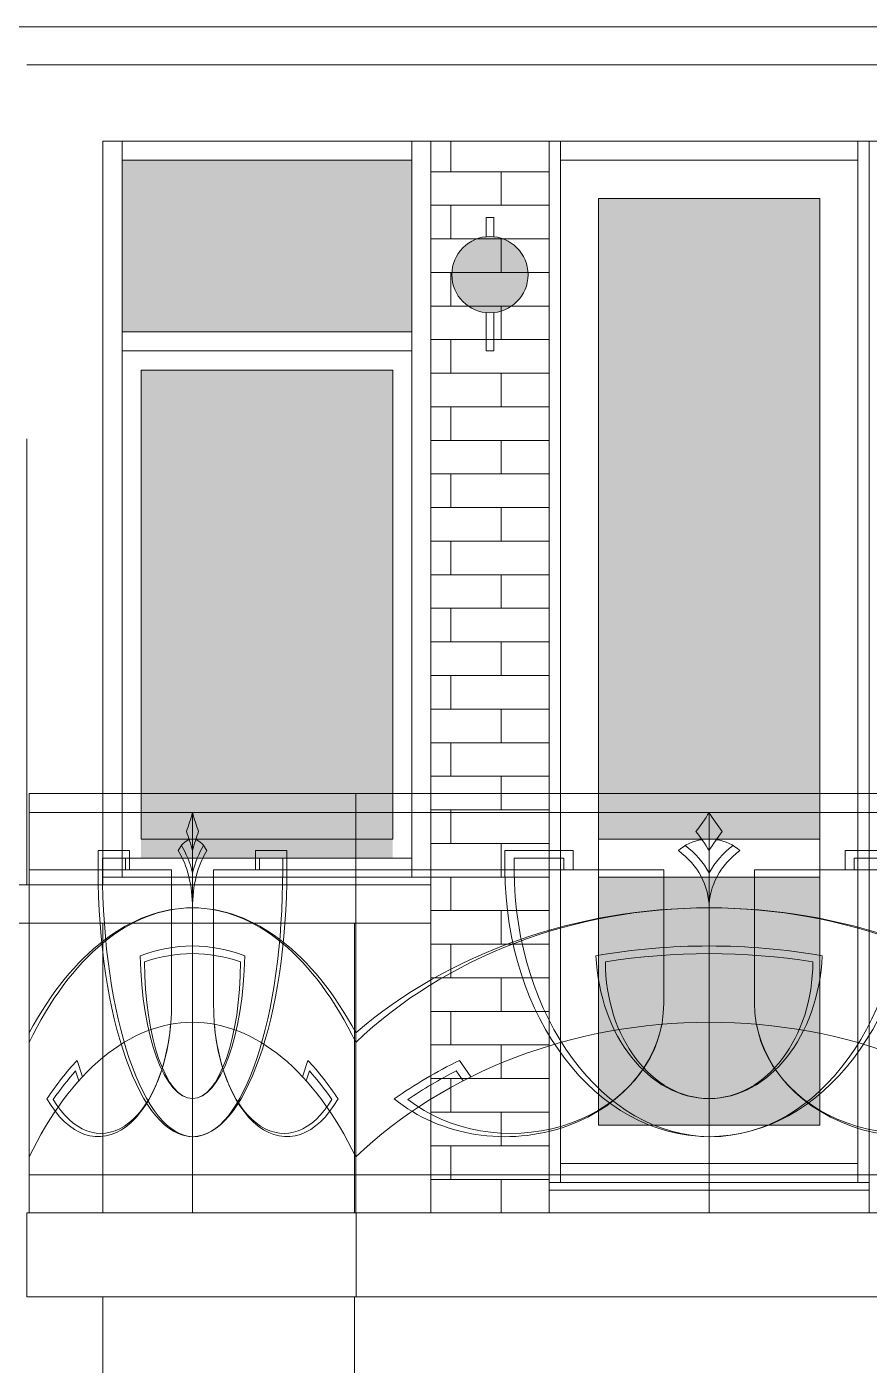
# Model space of a CAD drawing. Header units: millimetres. Extents: x 54 to 1314, y 20 to 614.
# Drawn here: x 576.51 to 598.61, y 183.03 to 218.12 of the extents above; entities that cross this region are included whole.
import ezdxf

# ---------------------------------------------------------------- set-up
doc = ezdxf.new("R2010")
doc.units = ezdxf.units.MM
for name, color, linetype, lineweight in [('A_ОКНА', 4, 'Continuous', 13), ('A_РАЗМ.ОСНОВНЫЕ', 4, 'Continuous', 13), ('A_УТЕП-ЛЬ', 41, 'Continuous', 15), ('A_ФАСАД', 30, 'Continuous', 15), ('А_КИРПИЧ ОБЛИЦ.', 250, 'Continuous', 30), ('А_МЕТАЛ.ОГРАЖД.', 102, 'Continuous', 18), ('А_ОБЛИЦОВКА КАМЕНЬ', 211, 'Continuous', 20), ('А_ОКНА', 4, 'Continuous', 13), ('А_ПЕРВЫЙ ПЛАН', 102, 'Continuous', 15), ('А_ШТРИХ.ОКОН', 140, 'Continuous', 9), ('А_ШТУКАТУРКА ФАСАД', 7, 'Continuous', 15)]:
    doc.layers.add(name, color=color, linetype=linetype, lineweight=lineweight)

# ---------------------------------------------------------------- blocks, each defined once
blk = doc.blocks.new('5 реш')
at = {"layer": 'А_МЕТАЛ.ОГРАЖД.', "ltscale": 100}
for p, q in [((7.788474956895698, 10.99999999999636), (-7.788474956890241, 10.99999999999818)), ((7.788474956894788, 10.50000000000364), (-7.788474956890241, 10.5))]:
    blk.add_line(p, q, dxfattribs=at)
at = {"layer": 'А_МЕТАЛ.ОГРАЖД.', "lineweight": 20, "ltscale": 100}
for p, q in [((-7.788474956890241, 10.99999999999818), (7.788474956895698, 11)), ((-7.788474956890241, 10.49999999999636), (7.788474956894788, 10.49999999999454)), ((-9.094947017729282e-13, 10.49999999999454), (0, 0)), ((-4.5, 9.499999999998181), (-3.000000000000909, 9.5)), ((-4.5, 9.500000000001819), (-4.5, 9.000000000001819)), ((-3.000000000000909, 9.500000000001819), (-3.000000000001819, 9.000000000001819)), ((3, 9.5), (4.499999999999091, 9.5)), ((3, 9.500000000001819), (3, 9.000000000001819)), ((4.499999999999091, 9.500000000001819), (4.499999999999091, 9.000000000001819)), ((-4.300000000000182, 9.299999999997453), (-3.200000000000728, 9.299999999999272)), ((-4.300000000000182, 9.299999999997453), (-4.300000000000182, 9.000000000001819)), ((-3.200000000000728, 9.299999999999272), (-3.200000000001637, 9.000000000001819)), ((3.199999999999818, 9.299999999999272), (4.299999999999272, 9.299999999999272)), ((3.199999999999818, 9.299999999999272), (3.199999999999818, 9.000000000001819)), ((4.299999999999272, 9.299999999999272), (4.299999999999272, 9.000000000001819)), ((-7.788474956890241, 8.999999999996362), (-1, 9.000000000001819)), ((-1, 9.000000000001819), (-1, 5.5)), ((1, 9.000000000001819), (7.788474956895698, 8.999999999996362)), ((1, 9.000000000001819), (1, 5.5)), ((-5.505586651301201, 4), (-5.25196246507403, 3.569100043907383)), ((5.505586651301201, 4), (5.25196246507403, 3.569100043907383)), ((-5.575544638393694, 3.724572378236189), (-5.424322447511258, 3.467650369417242)), ((5.575544638392785, 3.724572378236189), (5.424322447511258, 3.467650369417242)), ((-7.788474956890241, 1.000000000001819), (7.788474956893879, 1.000000000001819))]:
    blk.add_line(p, q, dxfattribs=at)
for centre, radius, start, end in [((-4.039402301062182, 12.5059289462406), 4.510046772176047, 326.2457032805505, 333.5914402590014), ((4.039402301053997, 12.50592894623514), 4.510046772166959, 206.4085597409986, 213.7542967194495), ((0, 8.885154923156733), 0.9146211491081099, 99.78297250631366, 137.7598014645311), ((-4.039402301062182, 7.494071053755761), 4.510046772176047, 26.40855974088212, 33.75429671944953), ((4.039402301053997, 7.494071053761218), 4.510046772166959, 146.2457032805505, 153.5914402591179), ((0, 8.885154923156733), 0.9146211491081099, 42.24019853558104, 80.21702749375541), ((-2, 8), 1.999999999999091, 0, 48.59037789086759), ((-2, 8), 2.199999999999091, 24.61997732864811, 47.93721031043706), ((1.999999999998181, 8), 2.199999999999091, 132.0627896894545, 155.3800226713519), ((1.999999999998181, 8), 1.999999999999091, 131.4096221091324, 180), ((0, -2.353828124998472), 10.35382812499849, 41.21595711190064, 138.7840428880993), ((9.094947017729282e-13, -2.893065197431497), 10.89306519743031, 44.35730234485661, 135.642697655107), ((0, -5.353828125000291), 12.3538281249996, 78.34862307672914, 101.6513769232709), ((0, -5.353828125000291), 12.1538281249996, 79.15918195663869, 100.8409319073925), ((-4.5, 5.5), 3.5, 225.7940310851507, 0), ((4.5, 5.5), 3.5, 180, 314.2059689148493), ((0, -5.353828125000291), 10.3538281249996, 41.21595711190064, 138.7840428880993), ((-4.363886739683039, 5.442851261852411), 3.356751149891494, 227.2791958090815, 351.5094375008705), ((4.363886739683039, 5.442851261852411), 3.356751149891494, 188.4905624991295, 312.7208041909186), ((0, -5.353828125000291), 10.8538281249996, 120.4807184035348, 129.749850479399), ((0, -5.353828125000291), 10.8538281249996, 50.25014952060097, 59.51928159646524), ((0, -5.353828125000291), 10.6538281249996, 121.5563720492286, 128.5620907048924), ((0, -5.353828125000291), 10.6538281249996, 51.43790929510761, 58.44362795077137)]:
    blk.add_arc(centre, radius, start, end, dxfattribs=at)
for centre, major_axis, ratio, start_param, end_param in [((0, 9), (0, -7), 0.6428571428571429, 4.71238898038469, 7.853981633974483), ((0, 9), (-0.06201275671192905, 7.000178636034508), 0.6142309288490964, 1.565355068904339, 4.706947722494132), ((0, 7), (0, -4), 0.625, 4.776071061574241, 7.790299552784932), ((-1.186113695439417e-05, 6.583094547864675), (3.560344804468102e-06, -3.583094547897355), 0.6379727570703387, 4.71238898038469, 7.853981633974483)]:
    blk.add_ellipse(centre, major_axis=major_axis, ratio=ratio, start_param=start_param, end_param=end_param, dxfattribs=at)
blk = doc.blocks.new('фонарь 222')
at = {"layer": 'A_УТЕП-ЛЬ'}
h = blk.add_hatch(color=256, dxfattribs=at)
h.set_gradient(color1=(121, 173, 175), one_color=1, tint=1, name='SPHERICAL')
h.paths.add_polyline_path([(1.100000000000364, 2, 1), (-0.8999999999996362, 2, 1)])
at = {"layer": 'А_ОКНА'}
blk.add_circle((0.1000000000003638, 2), 1, dxfattribs=at)
at = {"layer": 'А_ПЕРВЫЙ ПЛАН', "lineweight": 13, "ltscale": 100}
for p, q in [((0, 3), (0, 3.5)), ((0, 3.5), (0.2000000000007276, 3.5)), ((0.2000000000007276, 3), (0.2000000000007276, 3.5)), ((0, 1), (0, 0)), ((0.2000000000007276, 1), (0.2000000000007276, 0)), ((0, 0), (0.2000000000007276, 0))]:
    blk.add_line(p, q, dxfattribs=at)

msp = doc.modelspace()

# ---------------------------------------------------------------- hatches: boundary and pattern name
at = {"layer": 'А_КИРПИЧ ОБЛИЦ.', "lineweight": 9}
h = msp.add_hatch(dxfattribs=at)
h.set_pattern_fill('AR-BRSTD', color=41, scale=0.013, style=0)
h.set_pattern_definition([(0, (760.6587820240684, 187.020014201325), (0, 0.8806434000000001), []), (90, (760.6587820240684, 187.020014201325), (-1.3208, 0.8806434000000001), [0.8806434000000001, -0.8806434000000001])])
h.paths.add_polyline_path([(590.2092592501585, 187.0200142017907), (587.1092684265614, 187.0200142018343), (587.1092684266196, 215.1200142100911), (590.2092592501585, 215.1200142100911)])
at = {"layer": 'А_ШТРИХ.ОКОН', "ltscale": 100}
h = msp.add_hatch(color=256, dxfattribs=at)
h.set_gradient(color1=(116, 208, 231), one_color=1, tint=1, name='INVCURVED')
h.paths.add_polyline_path([(579.0092681672695, 210.1200142088833), (586.6092681594464, 210.1200142088614), (586.609272925315, 214.6200142100838), (579.0092636831841, 214.6200142100838)])
h.paths.add_polyline_path([(586.1092697372233, 209.1200142088469), (579.509264719979, 209.1200142088614), (579.5092680377575, 196.3200140969034), (586.1092730550017, 196.3200143069239)])
h = msp.add_hatch(color=256, dxfattribs=at)
h.set_gradient(color1=(116, 208, 231), one_color=1, tint=1, name='INVCURVED')
h.paths.add_polyline_path([(591.50926222613, 196.8200284364843), (597.3092622261183, 196.8200284364771), (597.3092593462943, 213.6200142100474), (591.5092593463642, 213.6200142100474)])
h.paths.add_polyline_path([(597.3092624272258, 195.8200284364916), (591.5092624271792, 195.8200284364916), (591.5092637342905, 189.3200142018445), (597.3092637342206, 189.3200142018445)])

# ---------------------------------------------------------------- linework, layer by layer
at = {"layer": 'A_ОКНА'}
for p, q in [((579.0092681672695, 215.1200142100911), (579.0092681673277, 195.8200142019173)), ((586.609272925315, 215.1200142100838), (586.6092729253733, 195.8200142019173)), ((590.509263734174, 215.120014210062), (590.5092637342323, 187.8200142018445)), ((598.3092637341624, 215.1200142100547), (598.3092637342206, 187.8200142018445)), ((586.6092684412297, 214.6200142100838), (579.0092636831841, 214.6200142100838)), ((598.309259250077, 214.6200142100547), (590.5092592500887, 214.6200142100547)), ((591.5092622909151, 196.8200284364771), (597.3092623870625, 196.8200284364771)), ((579.0092681673277, 196.3200142019173), (586.6092729253733, 196.3200142019173)), ((591.5092623871324, 195.8200284364916), (597.3092623870625, 195.8200284364916)), ((590.5092637342323, 188.3200142018445), (598.3092637342206, 188.3200142018445))]:
    msp.add_line(p, q, dxfattribs=at)
for points in [[(591.5092636380732, 189.3200142018445), (597.3092636380034, 189.3200142018445), (597.3092593462943, 213.6200142100474), (591.5092593463642, 213.6200142100474)], [(586.1092681594464, 209.1200142088542), (586.1092681594464, 196.8200142006222), (579.5092681672695, 196.8200142006222), (579.5092681672695, 209.1200142088614)]]:
    msp.add_lwpolyline(points, close=True, dxfattribs=at)
at = {"layer": 'A_ФАСАД'}
for p, q in [((587.1092684265614, 195.6200142019202), (587.1092684265614, 215.1200142100911)), ((590.2092592501585, 187.0200142018052), (590.2092592501585, 215.120014210062)), ((598.60925925024, 187.0200142018052), (598.6092592501818, 215.1200142100911))]:
    msp.add_line(p, q, dxfattribs=at)
at = {"layer": 'А_ОБЛИЦОВКА КАМЕНЬ'}
for p, q in [((578.509272925513, 195.82001420191), (587.1092684266196, 195.8200142019246)), ((578.509272925513, 195.6200142019202), (587.1092684266196, 195.6200142019202)), ((590.2092637343603, 187.8200142018372), (598.609263734209, 187.8200142018518)), ((590.2092637343603, 187.6200142018474), (598.609263734209, 187.6200142018474))]:
    msp.add_line(p, q, dxfattribs=at)
at = {"layer": 'А_ОКНА'}
for p, q in [((579.0092681672695, 210.1200142088833), (586.6092681594464, 210.1200142088614)), ((579.0092681672695, 209.6200142088906), (586.6092681594464, 209.6200142088614))]:
    msp.add_line(p, q, dxfattribs=at)
at = {"layer": 'А_ПЕРВЫЙ ПЛАН', "ltscale": 100}
for p, q in [((576.5736606742876, 187.0200142018343), (576.5736606742876, 198.0200142018343)), ((585.1409831268402, 187.0200142018343), (585.1409831268402, 198.0200142018343))]:
    msp.add_line(p, q, dxfattribs=at)
at = {"layer": 'А_ШТУКАТУРКА ФАСАД', "color": 7}
for p, q in [((575.5092684413112, 218.1200142100911), (613.3092682099241, 218.1200142100911)), ((576.5092684413112, 217.1200142100911), (612.3092682099241, 217.1200142100911)), ((578.5092684413112, 195.6200142018984), (578.5092684413112, 215.1200142100911)), ((578.5092684413112, 215.1200142100911), (610.3092682099241, 215.1200142100911)), ((576.5092684599376, 207.3200140804961), (576.5092684599376, 195.6200142018911)), ((578.5092684413112, 187.0200142018343), (578.5092684413112, 194.6200142019056)), ((578.509268441253, 154.3200142018445), (578.509268441253, 184.8200142018372)), ((585.1092684414625, 154.3200142018445), (585.1092684414625, 184.8200142018372))]:
    msp.add_line(p, q, dxfattribs=at)
for points in [[(587.1092684266196, 194.6200142019129), (566.1092680000738, 194.6200142018911), (566.1092680000738, 195.6200142018838), (587.1092684266196, 195.6200142019056)], [(587.1092684266196, 194.6200142019129), (585.1092684414625, 194.6200142019129), (585.1092684414625, 187.0200142018343), (587.1092684266196, 187.0200142018343)], [(576.5092684599376, 184.8200142018372), (585.1496793150009, 184.8200142018372), (585.1496793150009, 187.0200142018343), (576.5092684599376, 187.0200142018343)], [(585.1496793150009, 184.8200142018372), (603.6688573360016, 184.8200142018372), (603.6688573360016, 187.0200142018343), (585.1496793150009, 187.0200142018343)]]:
    msp.add_lwpolyline(points, close=True, dxfattribs=at)

# ---------------------------------------------------------------- block references
at = {"layer": 'A_РАЗМ.ОСНОВНЫЕ'}
msp.add_blockref('фонарь 222', (588.5592638384123, 209.6200142100911), dxfattribs=at)
for p, xscale in [((580.8573219005639, 187.0200142018343), 0.55), ((594.4092683255594, 187.0200142018343), 1.19)]:
    msp.add_blockref('5 реш', p, dxfattribs=dict(at, xscale=xscale))

doc.saveas('drawing.dxf')
